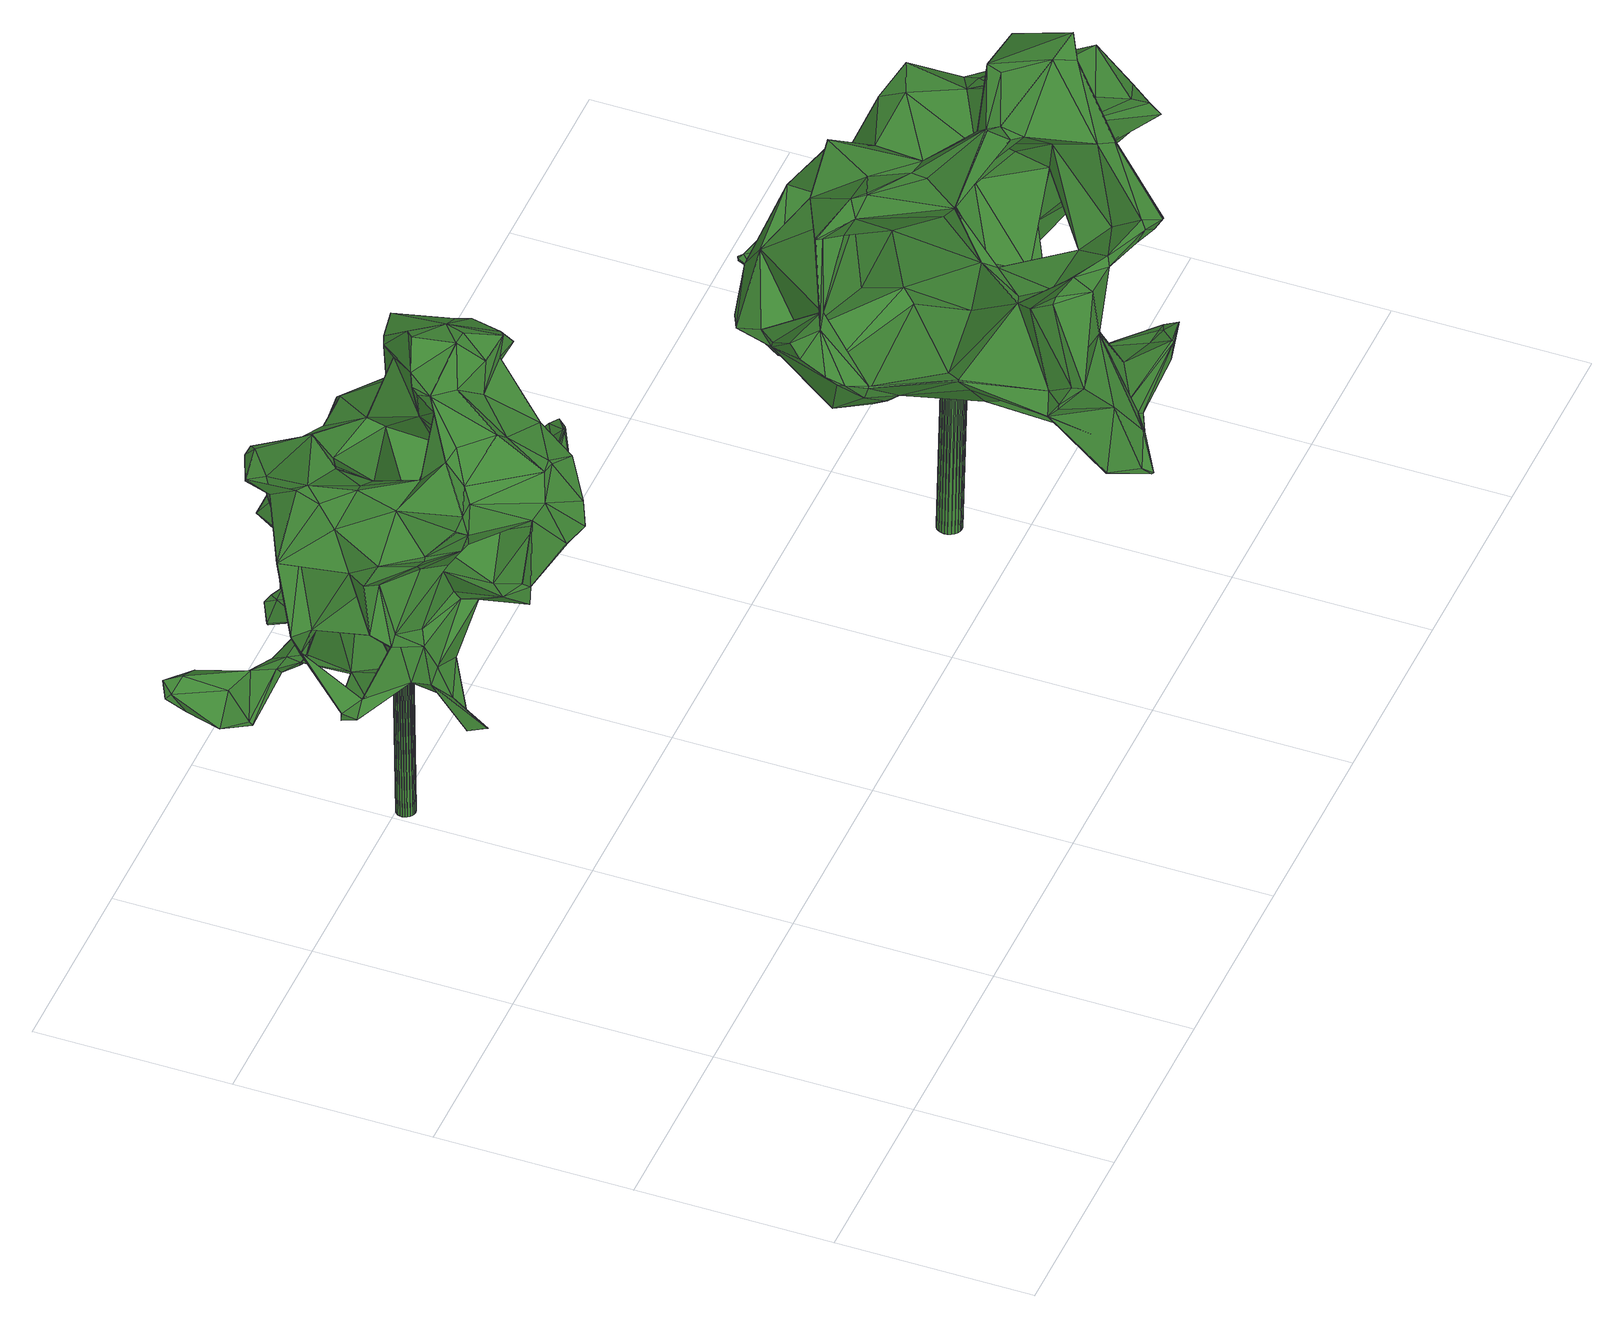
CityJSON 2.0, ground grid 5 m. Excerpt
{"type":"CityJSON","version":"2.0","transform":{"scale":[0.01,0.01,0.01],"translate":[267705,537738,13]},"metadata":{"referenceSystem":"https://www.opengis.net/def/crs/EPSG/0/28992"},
"CityObjects":{
"tree1":{"type":"SolitaryVegetationObject","attributes":{"gtid":279,"crown_width_m":8.8,"crown_median_z":21.98,"crown_r50_m":0.383,"crown_porosity":0.904,"trunk_H_m":8.41,"trunk_DBH_m":0.485,"trunk_radius_m":0.243,"trunk_base_height_m":13.57,"original_gtid":"312"},"geometry":[{"type":"Solid","lod":"3","boundaries":[[[[0,1,2]],[[3,4,5]],[[6,7,8]],[[9,10,11]],[[12,13,14]],[[15,16,17]],[[18,19,15]],[[19,20,21]],[[22,23,24]],[[24,23,25]],[[26,27,28]],[[29,30,31]],[[32,33,34]],[[35,33,32]],[[36,37,38]],[[39,40,41]],[[42,43,44]],[[45,46,47]],[[48,49,50]],[[51,52,53]],[[17,54,15]],[[55,56,57]],[[58,57,56]],[[59,60,61]],[[62,60,59]],[[63,64,65]],[[63,66,64]],[[67,46,45]],[[68,27,69]],[[48,64,49]],[[24,25,70]],[[70,71,72]],[[19,21,73]],[[74,75,76]],[[28,77,26]],[[73,78,19]],[[79,80,81]],[[79,82,80]],[[83,84,85]],[[86,87,88]],[[80,89,81]],[[73,90,78]],[[15,19,16]],[[91,92,43]],[[32,34,93]],[[94,95,96]],[[97,94,96]],[[98,99,100]],[[64,48,65]],[[101,102,58]],[[103,17,89]],[[17,79,89]],[[22,24,104]],[[104,24,105]],[[106,107,104]],[[108,109,110]],[[111,110,109]],[[67,45,3]],[[67,3,5]],[[87,112,113]],[[114,115,116]],[[117,118,119]],[[120,121,122]],[[123,124,125]],[[126,127,128]],[[119,127,126]],[[91,43,129]],[[97,130,131]],[[16,132,133]],[[134,135,76]],[[136,137,71]],[[138,139,61]],[[140,141,66]],[[30,141,140]],[[142,143,144]],[[145,142,146]],[[145,146,1]],[[147,148,38]],[[38,148,36]],[[149,126,150]],[[151,152,153]],[[11,154,9]],[[155,51,156]],[[157,158,152]],[[157,152,151]],[[159,160,161]],[[44,43,92]],[[122,112,120]],[[162,163,164]],[[162,164,165]],[[166,39,41]],[[120,167,121]],[[167,168,121]],[[89,169,103]],[[145,25,23]],[[141,30,170]],[[36,148,62]],[[36,62,171]],[[172,173,174]],[[167,175,176]],[[18,20,19]],[[161,177,159]],[[34,159,177]],[[178,179,180]],[[83,178,180]],[[97,96,130]],[[181,53,52]],[[145,22,182]],[[145,182,183]],[[1,184,145]],[[25,145,184]],[[185,186,187]],[[142,188,143]],[[31,30,189]],[[190,191,192]],[[193,47,194]],[[135,195,55]],[[142,145,188]],[[183,188,145]],[[196,75,98]],[[197,198,199]],[[23,22,145]],[[128,200,201]],[[202,203,192]],[[204,139,171]],[[30,140,205]],[[206,190,207]],[[206,207,77]],[[91,179,178]],[[208,32,209]],[[93,177,161]],[[34,177,93]],[[209,32,93]],[[85,178,83]],[[210,207,190]],[[159,211,160]],[[30,205,189]],[[163,114,212]],[[36,171,37]],[[68,28,27]],[[213,210,187]],[[213,187,186]],[[127,214,137]],[[119,214,127]],[[215,216,217]],[[57,130,96]],[[110,123,125]],[[108,125,116]],[[209,40,39]],[[110,125,108]],[[168,218,121]],[[165,167,120]],[[157,219,158]],[[211,159,34]],[[220,221,222]],[[63,65,140]],[[101,201,130]],[[223,108,116]],[[82,224,225]],[[226,207,210]],[[208,35,32]],[[62,227,228]],[[59,227,62]],[[174,12,172]],[[229,12,230]],[[172,12,229]],[[218,73,21]],[[231,232,233]],[[234,13,235]],[[173,235,13]],[[236,237,238]],[[239,213,186]],[[240,213,239]],[[46,67,47]],[[87,120,112]],[[67,38,47]],[[47,193,45]],[[45,193,3]],[[50,241,48]],[[242,208,243]],[[244,62,148]],[[153,152,155]],[[153,155,156]],[[39,245,208]],[[242,243,230]],[[181,246,53]],[[185,84,83]],[[247,248,249]],[[178,85,92]],[[178,92,91]],[[39,166,76]],[[250,220,153]],[[143,251,144]],[[179,110,180]],[[129,110,179]],[[39,208,209]],[[252,176,175]],[[253,233,232]],[[254,255,230]],[[202,230,255]],[[256,257,2]],[[258,255,254]],[[202,255,258]],[[259,244,260]],[[98,100,261]],[[180,262,83]],[[263,119,264]],[[265,52,266]],[[265,181,52]],[[143,267,113]],[[57,96,95]],[[129,179,91]],[[67,268,38]],[[257,269,270]],[[271,228,272]],[[5,273,274]],[[4,273,5]],[[119,118,275]],[[115,220,276]],[[223,115,276]],[[103,249,54]],[[160,166,41]],[[277,8,7]],[[22,278,182]],[[183,182,278]],[[120,87,279]],[[120,279,165]],[[28,206,77]],[[162,280,163]],[[276,222,111]],[[220,222,276]],[[122,270,269]],[[231,281,232]],[[272,128,127]],[[112,122,269]],[[254,243,245]],[[208,245,243]],[[282,283,284]],[[13,174,173]],[[285,11,10]],[[286,254,75]],[[214,287,288]],[[129,123,110]],[[110,289,185]],[[66,49,64]],[[290,291,292]],[[111,109,276]],[[223,276,109]],[[30,29,170]],[[155,152,158]],[[284,293,282]],[[294,157,151]],[[113,112,251]],[[288,295,105]],[[170,150,141]],[[250,246,220]],[[242,55,195]],[[128,66,141]],[[265,240,181]],[[265,296,240]],[[151,297,294]],[[116,115,223]],[[6,298,7]],[[195,134,211]],[[160,211,134]],[[299,232,300]],[[301,278,302]],[[303,302,104]],[[22,104,302]],[[210,240,304]],[[305,65,241]],[[48,241,65]],[[302,303,219]],[[35,208,242]],[[156,306,153]],[[153,306,250]],[[307,299,300]],[[306,53,250]],[[250,53,246]],[[308,309,84]],[[134,195,135]],[[304,310,311]],[[262,110,185]],[[312,313,225]],[[314,190,192]],[[251,142,144]],[[20,275,118]],[[20,118,117]],[[83,262,185]],[[4,300,281]],[[4,3,300]],[[315,44,316]],[[299,307,271]],[[224,82,215]],[[84,317,308]],[[288,72,137]],[[254,286,258]],[[314,203,318]],[[319,320,321]],[[98,74,57]],[[126,149,119]],[[117,119,149]],[[29,150,170]],[[232,281,300]],[[49,237,50]],[[106,3,193]],[[309,313,85]],[[85,313,312]],[[240,310,304]],[[47,37,171]],[[38,37,47]],[[149,322,323]],[[320,324,204]],[[35,242,195]],[[247,199,198]],[[50,325,241]],[[326,241,325]],[[238,237,101]],[[309,85,84]],[[226,26,207]],[[26,77,207]],[[232,272,327]],[[3,307,300]],[[25,184,70]],[[191,68,69]],[[189,328,231]],[[305,231,328]],[[329,330,117]],[[200,331,332]],[[20,18,94]],[[98,75,74]],[[290,196,285]],[[210,304,226]],[[62,228,307]],[[149,150,322]],[[29,322,150]],[[128,141,126]],[[10,89,80]],[[9,89,10]],[[333,52,171]],[[154,11,98]],[[98,261,154]],[[232,299,272]],[[278,22,302]],[[59,61,324]],[[117,21,20]],[[140,328,205]],[[65,328,140]],[[334,75,254]],[[335,336,337]],[[338,335,339]],[[117,149,329]],[[285,291,290]],[[126,141,150]],[[136,323,137]],[[136,149,323]],[[301,302,219]],[[222,340,289]],[[222,289,111]],[[167,176,341]],[[180,110,262]],[[26,226,27]],[[326,339,241]],[[27,226,69]],[[282,220,115]],[[69,226,304]],[[294,267,301]],[[307,319,62]],[[245,39,334]],[[245,334,254]],[[24,70,72]],[[101,66,201]],[[284,297,293]],[[200,227,119]],[[214,119,227]],[[230,55,242]],[[58,56,101]],[[342,295,288]],[[183,278,301]],[[74,135,57]],[[55,57,135]],[[297,343,267]],[[72,71,137]],[[1,70,184]],[[2,257,270]],[[147,38,344]],[[155,194,171]],[[47,171,194]],[[63,140,66]],[[28,68,191]],[[345,260,244]],[[190,206,191]],[[294,219,157]],[[76,334,39]],[[3,106,307]],[[206,28,191]],[[311,260,345]],[[135,74,76]],[[100,99,18]],[[161,160,41]],[[346,131,130]],[[70,1,71]],[[24,72,288]],[[24,288,105]],[[235,337,336]],[[235,311,337]],[[16,347,132]],[[78,132,347]],[[348,349,350]],[[163,212,164]],[[298,6,351]],[[298,351,191]],[[134,166,160]],[[76,166,134]],[[192,203,314]],[[108,223,109]],[[310,259,260]],[[314,318,317]],[[57,102,130]],[[247,103,352]],[[272,299,271]],[[93,40,209]],[[76,75,334]],[[89,79,81]],[[265,266,296]],[[286,196,258]],[[344,353,147]],[[52,296,266]],[[304,311,69]],[[246,221,220]],[[277,7,325]],[[93,41,40]],[[344,38,268]],[[66,101,49]],[[344,268,5]],[[344,5,274]],[[67,5,268]],[[86,279,87]],[[165,279,86]],[[6,172,229]],[[249,133,132]],[[103,133,249]],[[71,1,0]],[[71,0,136]],[[354,303,355]],[[354,355,158]],[[354,158,303]],[[183,301,267]],[[117,330,21]],[[256,2,1]],[[113,267,343]],[[220,293,153]],[[282,293,220]],[[153,293,151]],[[7,298,173]],[[89,9,356]],[[169,89,356]],[[285,10,291]],[[80,291,10]],[[173,325,7]],[[172,277,325]],[[311,310,260]],[[290,357,196]],[[78,90,358]],[[66,128,201]],[[252,124,176]],[[93,161,41]],[[275,131,346]],[[191,69,298]],[[327,272,127]],[[342,307,106]],[[104,295,342]],[[106,104,342]],[[193,355,106]],[[247,359,199]],[[183,267,188]],[[294,297,267]],[[293,297,151]],[[277,172,8]],[[104,105,295]],[[301,219,294]],[[18,360,94]],[[247,249,358]],[[78,358,132]],[[79,215,82]],[[338,235,335]],[[338,361,235]],[[244,296,138]],[[259,296,244]],[[258,362,318]],[[188,267,143]],[[228,200,128]],[[320,319,59]],[[312,92,85]],[[44,92,312]],[[124,341,176]],[[339,363,241]],[[59,324,320]],[[305,363,273]],[[225,316,312]],[[224,316,225]],[[82,364,80]],[[235,361,234]],[[346,130,201]],[[8,172,6]],[[312,316,44]],[[163,280,114]],[[315,316,224]],[[171,51,155]],[[156,51,53]],[[292,365,357]],[[306,156,53]],[[338,236,361]],[[296,333,138]],[[79,133,103]],[[230,243,254]],[[139,138,333]],[[139,333,171]],[[171,52,51]],[[333,296,52]],[[186,185,289]],[[195,211,33]],[[195,33,35]],[[275,346,264]],[[275,264,119]],[[317,318,362]],[[101,130,102]],[[200,366,331]],[[367,54,249]],[[317,362,308]],[[358,249,132]],[[247,198,368]],[[369,370,371]],[[371,370,167]],[[167,370,168]],[[315,350,44]],[[201,200,332]],[[368,315,247]],[[345,148,147]],[[345,244,148]],[[196,98,285]],[[98,11,285]],[[114,280,115]],[[143,113,251]],[[282,115,280]],[[282,280,162]],[[283,113,284]],[[210,213,240]],[[261,169,154]],[[16,133,17]],[[17,133,79]],[[326,325,173]],[[366,119,263]],[[247,352,248]],[[111,289,110]],[[368,350,315]],[[171,321,204]],[[319,321,171]],[[329,0,122]],[[270,122,0]],[[329,136,0]],[[138,61,60]],[[244,60,62]],[[138,60,244]],[[337,311,345]],[[264,331,263]],[[331,366,263]],[[230,202,229]],[[94,360,95]],[[20,131,275]],[[339,335,372]],[[167,165,175]],[[197,350,368]],[[360,99,95]],[[264,346,332]],[[290,292,357]],[[190,187,210]],[[239,289,340]],[[186,289,239]],[[248,100,367]],[[100,15,367]],[[15,100,18]],[[327,127,137]],[[272,228,128]],[[329,121,218]],[[101,373,238]],[[122,121,329]],[[137,214,288]],[[101,237,49]],[[307,228,271]],[[361,236,234]],[[374,165,86]],[[230,56,55]],[[171,62,319]],[[222,375,340]],[[240,296,310]],[[310,296,259]],[[340,375,239]],[[240,239,375]],[[240,375,181]],[[288,59,319]],[[129,42,349]],[[342,288,319]],[[342,319,307]],[[172,326,173]],[[205,328,189]],[[305,281,231]],[[4,281,305]],[[308,365,376]],[[335,273,372]],[[339,372,273]],[[335,274,273]],[[305,273,4]],[[50,236,326]],[[236,338,326]],[[241,363,305]],[[339,326,338]],[[113,88,87]],[[283,88,113]],[[116,212,114]],[[224,215,217]],[[192,351,377]],[[191,351,192]],[[228,227,200]],[[335,235,336]],[[154,356,9]],[[169,356,154]],[[158,219,303]],[[15,54,367]],[[78,347,19]],[[16,19,347]],[[367,249,248]],[[314,187,190]],[[13,12,174]],[[374,162,165]],[[146,256,1]],[[284,343,297]],[[113,343,284]],[[103,54,17]],[[172,325,50]],[[50,326,172]],[[196,357,362]],[[196,362,258]],[[199,123,129]],[[247,369,359]],[[348,350,197]],[[378,197,199]],[[369,123,359]],[[199,359,123]],[[204,321,320]],[[124,123,341]],[[34,33,211]],[[314,317,187]],[[84,187,317]],[[185,187,84]],[[339,273,363]],[[305,328,65]],[[377,202,192]],[[229,202,377]],[[123,369,341]],[[247,216,79]],[[315,224,217]],[[315,217,247]],[[58,102,57]],[[94,131,20]],[[374,86,88]],[[217,216,247]],[[371,167,341]],[[371,341,369]],[[236,238,234]],[[238,373,234]],[[168,370,218]],[[218,370,73]],[[247,358,370]],[[247,370,369]],[[373,14,234]],[[12,14,373]],[[73,370,90]],[[370,358,90]],[[69,311,298]],[[235,298,311]],[[173,298,235]],[[247,79,103]],[[229,351,6]],[[229,377,351]],[[97,131,94]],[[365,292,364]],[[348,379,129]],[[378,129,379]],[[378,199,129]],[[197,378,379]],[[197,379,348]],[[366,200,119]],[[50,237,236]],[[193,194,355]],[[201,332,346]],[[264,332,331]],[[181,380,246]],[[221,380,375]],[[189,253,31]],[[327,31,253]],[[21,330,218]],[[246,380,221]],[[225,376,82]],[[308,376,225]],[[282,88,283]],[[374,88,162]],[[162,88,282]],[[101,12,373]],[[56,12,101]],[[231,233,189]],[[253,189,233]],[[56,230,12]],[[169,261,103]],[[368,198,197]],[[261,352,103]],[[329,149,136]],[[137,322,327]],[[323,322,137]],[[288,287,59]],[[31,327,322]],[[31,322,29]],[[227,59,287]],[[227,287,214]],[[303,104,107]],[[345,353,337]],[[147,353,345]],[[355,194,158]],[[158,194,155]],[[225,313,308]],[[308,313,309]],[[360,18,99]],[[337,353,335]],[[274,335,353]],[[274,353,344]],[[248,381,100]],[[261,100,381]],[[352,261,381]],[[352,381,248]],[[215,79,216]],[[112,269,257]],[[0,2,270]],[[256,146,257]],[[251,112,257]],[[146,142,257]],[[251,257,142]],[[232,327,253]],[[221,375,222]],[[234,14,13]],[[218,330,329]],[[181,375,380]],[[204,324,139]],[[61,139,324]],[[286,75,196]],[[129,43,42]],[[252,125,124]],[[164,125,252]],[[212,125,164]],[[212,116,125]],[[165,164,175]],[[252,175,164]],[[57,95,99]],[[57,99,98]],[[292,291,364]],[[318,203,258]],[[202,258,203]],[[355,107,106]],[[355,303,107]],[[350,349,44]],[[44,349,42]],[[129,349,348]],[[362,357,365]],[[362,365,308]],[[364,82,376]],[[365,364,376]],[[291,80,364]],[[382,383,384]],[[382,384,385]],[[385,384,386]],[[385,386,387]],[[384,383,388]],[[384,388,386]],[[386,388,389]],[[386,389,387]],[[388,383,390]],[[388,390,389]],[[389,390,391]],[[389,391,387]],[[390,383,392]],[[390,392,391]],[[391,392,393]],[[391,393,387]],[[392,383,394]],[[392,394,393]],[[393,394,395]],[[393,395,387]],[[394,383,396]],[[394,396,395]],[[395,396,397]],[[395,397,387]],[[396,383,398]],[[396,398,397]],[[397,398,399]],[[397,399,387]],[[398,383,400]],[[398,400,399]],[[399,400,401]],[[399,401,387]],[[400,383,402]],[[400,402,401]],[[401,402,403]],[[401,403,387]],[[402,383,404]],[[402,404,403]],[[403,404,405]],[[403,405,387]],[[404,383,406]],[[404,406,405]],[[405,406,407]],[[405,407,387]],[[406,383,408]],[[406,408,407]],[[407,408,409]],[[407,409,387]],[[408,383,410]],[[408,410,409]],[[409,410,411]],[[409,411,387]],[[410,383,412]],[[410,412,411]],[[411,412,413]],[[411,413,387]],[[412,383,414]],[[412,414,413]],[[413,414,415]],[[413,415,387]],[[414,383,416]],[[414,416,415]],[[415,416,417]],[[415,417,387]],[[416,383,418]],[[416,418,417]],[[417,418,419]],[[417,419,387]],[[418,383,420]],[[418,420,419]],[[419,420,421]],[[419,421,387]],[[420,383,422]],[[420,422,421]],[[421,422,423]],[[421,423,387]],[[422,383,424]],[[422,424,423]],[[423,424,425]],[[423,425,387]],[[424,383,426]],[[424,426,425]],[[425,426,427]],[[425,427,387]],[[426,383,428]],[[426,428,427]],[[427,428,429]],[[427,429,387]],[[428,383,430]],[[428,430,429]],[[429,430,431]],[[429,431,387]],[[430,383,382]],[[430,382,431]],[[431,382,385]],[[431,385,387]]]]}]},
"tree2":{"type":"SolitaryVegetationObject","attributes":{"gtid":235,"crown_width_m":11.33,"crown_median_z":21.58,"crown_r50_m":0.457,"crown_porosity":0.904,"trunk_H_m":8.13,"trunk_DBH_m":0.626,"trunk_radius_m":0.313,"trunk_base_height_m":13.45,"original_gtid":"262"},"geometry":[{"type":"Solid","lod":"3","boundaries":[[[[432,433,434]],[[435,436,437]],[[437,438,435]],[[439,440,441]],[[442,443,444]],[[445,446,447]],[[448,449,450]],[[451,452,453]],[[454,455,456]],[[457,438,458]],[[459,460,461]],[[462,459,461]],[[463,453,464]],[[465,466,467]],[[468,469,470]],[[471,472,473]],[[474,475,476]],[[477,478,479]],[[472,480,481]],[[471,480,472]],[[446,482,447]],[[438,483,484]],[[467,466,485]],[[467,485,486]],[[487,488,489]],[[490,491,492]],[[493,454,494]],[[484,495,496]],[[443,442,497]],[[498,499,500]],[[501,502,503]],[[504,505,506]],[[451,507,452]],[[508,509,510]],[[511,512,513]],[[514,490,492]],[[515,516,435]],[[517,518,519]],[[520,456,521]],[[522,523,524]],[[525,506,526]],[[527,528,529]],[[530,531,532]],[[533,534,535]],[[439,489,536]],[[537,489,439]],[[538,539,447]],[[473,540,494]],[[541,542,543]],[[544,545,546]],[[547,548,549]],[[458,550,487]],[[480,471,520]],[[494,540,551]],[[551,478,477]],[[473,472,540]],[[552,553,554]],[[504,545,505]],[[555,556,514]],[[557,490,556]],[[538,482,558]],[[529,528,559]],[[560,529,559]],[[518,561,562]],[[563,561,518]],[[478,481,479]],[[564,565,566]],[[567,568,569]],[[564,474,570]],[[564,570,571]],[[553,479,572]],[[573,522,463]],[[526,506,505]],[[574,575,499]],[[576,571,577]],[[535,534,578]],[[451,453,579]],[[579,580,581]],[[582,583,529]],[[527,529,583]],[[584,459,585]],[[514,556,490]],[[586,587,588]],[[448,589,590]],[[591,592,497]],[[593,555,594]],[[547,556,548]],[[556,593,548]],[[595,596,533]],[[586,588,597]],[[598,599,488]],[[600,601,519]],[[541,448,590]],[[544,546,602]],[[557,603,604]],[[566,605,606]],[[565,605,566]],[[607,608,609]],[[610,607,609]],[[577,611,555]],[[612,611,577]],[[613,468,614]],[[448,541,449]],[[551,540,481]],[[551,481,478]],[[551,615,493]],[[564,566,474]],[[563,616,617]],[[618,546,504]],[[619,601,534]],[[498,620,621]],[[622,455,533]],[[567,569,623]],[[624,441,625]],[[437,458,438]],[[451,593,507]],[[490,557,604]],[[537,439,441]],[[487,550,626]],[[627,628,629]],[[441,458,537]],[[537,458,487]],[[630,576,631]],[[445,499,632]],[[447,482,538]],[[485,539,486]],[[633,577,570]],[[474,606,475]],[[634,558,482]],[[634,482,446]],[[524,444,443]],[[575,502,635]],[[442,444,636]],[[636,444,476]],[[504,613,618]],[[595,533,535]],[[512,527,583]],[[637,544,638]],[[639,468,640]],[[534,533,641]],[[534,641,619]],[[510,642,508]],[[643,521,456]],[[574,499,498]],[[644,439,645]],[[629,646,647]],[[437,610,648]],[[644,645,649]],[[610,462,461]],[[650,651,591]],[[652,651,650]],[[472,481,540]],[[562,561,465]],[[545,521,505]],[[555,514,631]],[[498,621,653]],[[477,654,551]],[[627,655,628]],[[570,577,571]],[[445,447,539]],[[656,487,626]],[[646,500,445]],[[524,443,497]],[[553,572,554]],[[617,549,657]],[[656,626,658]],[[659,551,660]],[[481,480,638]],[[661,609,662]],[[663,664,617]],[[622,533,596]],[[507,593,633]],[[582,567,583]],[[665,666,667]],[[606,666,665]],[[561,664,668]],[[497,442,669]],[[445,539,646]],[[449,488,450]],[[542,541,590]],[[463,584,670]],[[541,543,536]],[[671,672,581]],[[632,673,674]],[[518,562,486]],[[490,549,616]],[[675,608,508]],[[531,508,608]],[[524,497,522]],[[556,555,593]],[[609,676,662]],[[537,487,489]],[[454,533,455]],[[582,595,535]],[[498,653,574]],[[502,574,653]],[[677,535,578]],[[677,578,678]],[[629,628,646]],[[679,642,639]],[[679,639,680]],[[577,633,593]],[[512,511,678]],[[662,681,682]],[[683,650,591]],[[598,508,599]],[[584,460,459]],[[560,470,684]],[[684,582,560]],[[533,454,685]],[[558,686,687]],[[538,558,539]],[[558,688,539]],[[669,689,690]],[[691,493,667]],[[441,440,625]],[[453,670,585]],[[630,619,641]],[[669,442,692]],[[636,692,442]],[[619,693,601]],[[550,458,437]],[[550,437,626]],[[494,694,473]],[[495,627,671]],[[656,488,487]],[[517,519,693]],[[601,693,519]],[[602,468,639]],[[643,455,695]],[[561,617,664]],[[696,697,698]],[[542,590,432]],[[558,634,686]],[[554,699,552]],[[554,572,699]],[[700,701,697]],[[696,700,697]],[[485,466,539]],[[539,466,668]],[[595,684,596]],[[631,576,577]],[[691,454,493]],[[702,563,518]],[[541,536,449]],[[565,667,605]],[[535,677,582]],[[624,483,438]],[[703,483,624]],[[563,491,616]],[[617,616,549]],[[704,705,492]],[[492,705,514]],[[473,694,471]],[[520,471,694]],[[452,706,523]],[[559,501,707]],[[620,500,646]],[[628,620,646]],[[506,525,613]],[[506,613,504]],[[698,559,707]],[[591,497,669]],[[561,563,617]],[[465,561,466]],[[486,562,467]],[[467,562,465]],[[551,659,615]],[[708,709,619]],[[479,710,572]],[[711,464,453]],[[702,518,517]],[[702,517,563]],[[560,582,529]],[[456,455,643]],[[468,712,614]],[[479,481,638]],[[699,531,530]],[[638,544,602]],[[713,714,607]],[[505,521,643]],[[671,627,672]],[[624,655,703]],[[495,703,655]],[[497,460,584]],[[615,715,716]],[[615,716,493]],[[689,692,660]],[[669,692,689]],[[703,484,483]],[[680,640,468]],[[639,640,680]],[[593,594,612]],[[507,717,706]],[[507,633,717]],[[594,718,719]],[[523,522,573]],[[461,460,592]],[[545,504,546]],[[695,720,526]],[[721,525,720]],[[721,720,622]],[[631,577,555]],[[722,700,681]],[[722,675,700]],[[520,694,456]],[[678,511,677]],[[597,630,723]],[[627,495,655]],[[711,523,573]],[[694,494,454]],[[556,603,557]],[[434,724,432]],[[476,523,725]],[[704,709,705]],[[598,681,700]],[[598,700,508]],[[678,578,601]],[[605,667,666]],[[605,666,606]],[[637,480,520]],[[551,493,494]],[[449,489,488]],[[449,536,489]],[[726,611,568]],[[727,657,579]],[[548,579,657]],[[548,657,549]],[[503,502,653]],[[503,653,440]],[[728,599,508]],[[536,543,645]],[[457,458,441]],[[466,561,668]],[[457,624,438]],[[441,624,457]],[[600,519,518]],[[677,729,567]],[[730,436,462]],[[596,721,622]],[[656,661,682]],[[658,661,656]],[[649,707,501]],[[700,696,508]],[[620,655,621]],[[502,575,574]],[[525,526,720]],[[617,657,727]],[[589,450,728]],[[518,486,731]],[[518,731,600]],[[632,674,445]],[[446,445,674]],[[607,714,530]],[[683,713,650]],[[687,600,731]],[[732,687,731]],[[733,647,646]],[[642,638,602]],[[525,468,613]],[[734,501,559]],[[658,626,648]],[[617,735,663]],[[699,530,552]],[[658,648,610]],[[715,615,659]],[[715,659,667]],[[601,578,534]],[[694,454,456]],[[490,616,491]],[[484,496,435]],[[438,484,435]],[[667,586,691]],[[493,716,667]],[[445,500,499]],[[620,498,500]],[[530,689,654]],[[530,654,552]],[[539,668,733]],[[511,726,677]],[[563,517,491]],[[727,579,581]],[[722,676,675]],[[497,463,522]],[[584,463,497]],[[638,572,710]],[[530,690,689]],[[672,627,735]],[[530,714,690]],[[683,736,713]],[[510,509,543]],[[515,435,496]],[[671,496,495]],[[671,581,496]],[[581,580,496]],[[591,669,683]],[[667,716,715]],[[679,680,642]],[[735,627,629]],[[674,734,528]],[[736,690,714]],[[736,714,713]],[[512,678,527]],[[514,705,631]],[[617,672,735]],[[453,452,711]],[[656,682,598]],[[543,432,724]],[[630,588,576]],[[620,628,655]],[[507,706,452]],[[622,720,455]],[[695,455,720]],[[681,662,722]],[[505,695,526]],[[643,695,505]],[[497,592,460]],[[726,568,729]],[[693,704,517]],[[658,610,661]],[[527,687,528]],[[687,686,528]],[[686,634,528]],[[446,528,634]],[[446,674,528]],[[595,582,684]],[[737,734,674]],[[660,654,689]],[[660,551,654]],[[508,696,509]],[[680,468,470]],[[567,738,583]],[[444,524,523]],[[444,523,476]],[[711,452,523]],[[470,469,684]],[[450,589,448]],[[650,713,652]],[[678,601,600]],[[527,678,600]],[[687,527,600]],[[583,738,512]],[[463,464,711]],[[437,648,626]],[[573,463,711]],[[434,433,638]],[[638,480,637]],[[596,684,469]],[[596,469,721]],[[525,721,469]],[[468,525,469]],[[501,503,649]],[[701,680,697]],[[701,675,680]],[[700,675,701]],[[646,539,733]],[[692,636,665]],[[692,665,660]],[[508,642,675]],[[607,610,739]],[[479,553,740]],[[479,740,477]],[[484,703,495]],[[672,617,741]],[[672,741,581]],[[536,645,439]],[[742,743,744]],[[530,532,607]],[[611,569,568]],[[579,745,746]],[[453,745,579]],[[676,722,662]],[[609,661,610]],[[630,641,723]],[[665,475,606]],[[637,521,545]],[[637,520,521]],[[544,637,545]],[[515,496,580]],[[654,477,740]],[[654,740,552]],[[509,649,645]],[[598,682,681]],[[515,747,585]],[[746,585,747]],[[503,439,644]],[[649,503,644]],[[707,696,698]],[[649,509,696]],[[649,696,707]],[[665,636,475]],[[587,576,588]],[[732,731,688]],[[539,731,486]],[[688,731,539]],[[523,706,748]],[[673,749,750]],[[585,745,453]],[[659,665,667]],[[751,607,739]],[[660,665,659]],[[476,475,636]],[[655,624,752]],[[606,474,566]],[[732,558,687]],[[732,688,558]],[[746,745,585]],[[751,651,652]],[[517,704,491]],[[516,459,753]],[[462,753,459]],[[552,740,553]],[[451,548,593]],[[592,591,754]],[[592,754,461]],[[512,718,513]],[[683,755,736]],[[669,755,683]],[[713,607,751]],[[555,611,726]],[[719,743,742]],[[567,623,738]],[[579,548,451]],[[718,726,513]],[[651,754,591]],[[651,751,754]],[[754,751,461]],[[503,440,439]],[[747,580,579]],[[579,746,747]],[[747,515,580]],[[734,750,501]],[[655,653,621]],[[440,653,625]],[[717,570,725]],[[717,633,570]],[[737,674,673]],[[528,734,559]],[[712,618,614]],[[737,750,734]],[[673,750,737]],[[691,685,454]],[[585,516,515]],[[585,459,516]],[[708,705,709]],[[618,613,614]],[[586,565,587]],[[638,710,479]],[[474,476,725]],[[474,725,570]],[[501,750,749]],[[532,531,608]],[[662,682,661]],[[581,741,727]],[[631,708,630]],[[631,705,708]],[[572,433,699]],[[728,699,433]],[[543,724,510]],[[726,729,677]],[[751,652,713]],[[594,719,742]],[[743,623,569]],[[743,569,612]],[[597,723,691]],[[602,639,642]],[[582,677,567]],[[617,727,741]],[[463,670,453]],[[709,704,693]],[[598,488,656]],[[590,589,432]],[[509,645,543]],[[642,680,675]],[[470,697,680]],[[470,560,697]],[[559,697,560]],[[698,697,559]],[[531,699,728]],[[531,728,508]],[[543,542,432]],[[728,450,599]],[[488,599,450]],[[434,638,724]],[[510,724,642]],[[642,724,638]],[[585,670,584]],[[619,709,693]],[[593,612,577]],[[630,708,619]],[[638,433,572]],[[512,738,718]],[[555,726,718]],[[594,555,718]],[[569,611,612]],[[594,742,612]],[[625,752,624]],[[743,719,738]],[[718,738,719]],[[738,623,743]],[[691,586,597]],[[567,729,568]],[[547,549,756]],[[523,748,725]],[[511,513,726]],[[632,499,575]],[[749,635,502]],[[749,502,501]],[[632,575,635]],[[673,632,635]],[[673,635,749]],[[690,736,755]],[[690,755,669]],[[733,668,647]],[[663,647,668]],[[663,668,664]],[[663,735,647]],[[735,629,647]],[[612,744,743]],[[742,744,612]],[[630,597,588]],[[587,564,571]],[[533,723,641]],[[655,752,653]],[[625,653,752]],[[547,756,556]],[[717,748,706]],[[717,725,748]],[[587,571,576]],[[667,565,586]],[[587,565,564]],[[604,756,490]],[[490,756,549]],[[756,603,556]],[[604,603,756]],[[437,730,610]],[[462,610,730]],[[609,608,676]],[[532,608,607]],[[675,676,608]],[[461,739,610]],[[751,739,461]],[[753,436,516]],[[730,437,436]],[[753,462,436]],[[435,516,436]],[[723,685,691]],[[723,533,685]],[[491,704,492]],[[589,728,433]],[[589,433,432]],[[602,712,468]],[[618,712,546]],[[602,546,712]],[[757,758,759]],[[757,759,760]],[[760,759,761]],[[760,761,762]],[[759,758,763]],[[759,763,761]],[[761,763,764]],[[761,764,762]],[[763,758,765]],[[763,765,764]],[[764,765,766]],[[764,766,762]],[[765,758,767]],[[765,767,766]],[[766,767,768]],[[766,768,762]],[[767,758,769]],[[767,769,768]],[[768,769,770]],[[768,770,762]],[[769,758,771]],[[769,771,770]],[[770,771,772]],[[770,772,762]],[[771,758,773]],[[771,773,772]],[[772,773,774]],[[772,774,762]],[[773,758,775]],[[773,775,774]],[[774,775,776]],[[774,776,762]],[[775,758,777]],[[775,777,776]],[[776,777,778]],[[776,778,762]],[[777,758,779]],[[777,779,778]],[[778,779,780]],[[778,780,762]],[[779,758,781]],[[779,781,780]],[[780,781,782]],[[780,782,762]],[[781,758,783]],[[781,783,782]],[[782,783,784]],[[782,784,762]],[[783,758,785]],[[783,785,784]],[[784,785,786]],[[784,786,762]],[[785,758,787]],[[785,787,786]],[[786,787,788]],[[786,788,762]],[[787,758,789]],[[787,789,788]],[[788,789,790]],[[788,790,762]],[[789,758,791]],[[789,791,790]],[[790,791,792]],[[790,792,762]],[[791,758,793]],[[791,793,792]],[[792,793,794]],[[792,794,762]],[[793,758,795]],[[793,795,794]],[[794,795,796]],[[794,796,762]],[[795,758,797]],[[795,797,796]],[[796,797,798]],[[796,798,762]],[[797,758,799]],[[797,799,798]],[[798,799,800]],[[798,800,762]],[[799,758,801]],[[799,801,800]],[[800,801,802]],[[800,802,762]],[[801,758,803]],[[801,803,802]],[[802,803,804]],[[802,804,762]],[[803,758,805]],[[803,805,804]],[[804,805,806]],[[804,806,762]],[[805,758,757]],[[805,757,806]],[[806,757,760]],[[806,760,762]]]]}]}
},
"vertices":[
[729,1589,1202],[751,1603,1370],[746,1549,1294],[216,1377,1272],[147,1503,1230],[101,1376,1196],[140,1421,735],[63,1413,739],[74,1455,715],[580,1851,534],[555,1836,517],[518,1819,529],[249,1502,704],[218,1373,766],[269,1402,736],[662,1867,766],[731,1861,734],[700,1864,729],[575,1868,808],[732,1857,837],[682,1785,875],[805,1717,933],[617,1386,1459],[575,1480,1481],[506,1456,1437],[608,1503,1466],[252,1161,638],[249,1163,640],[240,1210,626],[405,1815,1174],[367,1814,1178],[379,1794,1193],[112,1776,552],[192,1786,602],[111,1896,620],[130,1709,580],[292,1238,1148],[262,1215,1184],[237,1222,1181],[275,1781,575],[162,1828,560],[263,1896,567],[797,1403,599],[842,1372,591],[830,1481,570],[187,1217,1284],[187,1216,1281],[227,1202,1244],[157,1605,932],[229,1592,896],[101,1572,863],[518,1071,1023],[433,1127,939],[521,1070,1020],[699,1861,727],[293,1680,656],[303,1634,671],[430,1656,693],[356,1613,672],[570,1352,1132],[410,1389,1037],[556,1252,972],[387,1362,1118],[202,1594,1106],[184,1611,943],[153,1624,1101],[332,1632,1015],[153,1279,1213],[237,1208,628],[210,1287,767],[623,1570,1388],[684,1587,1221],[613,1541,1368],[851,1740,842],[343,1706,614],[342,1705,610],[306,1737,602],[264,1204,633],[828,1812,776],[727,1769,552],[681,1815,485],[682,1817,488],[776,1685,512],[750,1364,607],[657,1460,602],[811,1463,514],[630,1318,981],[659,1421,1116],[647,1353,1123],[640,1834,524],[837,1793,777],[867,1343,600],[839,1408,567],[120,1861,569],[487,1777,855],[461,1742,819],[461,1739,822],[483,1753,846],[495,1722,588],[539,1763,780],[541,1761,779],[316,1584,862],[462,1587,755],[709,1767,564],[460,1389,1422],[478,1442,1419],[349,1306,1336],[396,1299,1344],[900,1246,876],[852,1234,898],[788,1363,783],[737,1263,869],[816,1490,1180],[805,1367,1223],[930,1254,1008],[868,1215,1038],[932,1239,986],[651,1701,1046],[727,1607,906],[577,1576,1000],[714,1522,1008],[706,1649,1062],[811,1581,1152],[846,1417,824],[914,1400,881],[898,1333,894],[475,1689,1123],[477,1638,1135],[359,1612,1038],[789,1367,783],[486,1679,809],[547,1745,800],[751,1842,752],[731,1858,732],[269,1767,605],[309,1723,625],[675,1698,1144],[584,1596,1186],[438,1223,915],[550,1160,1023],[276,1730,1183],[392,1743,1146],[841,1436,1334],[865,1341,1273],[869,1352,1270],[686,1439,1443],[831,1473,1330],[202,1310,1126],[288,1275,1078],[590,1704,1122],[503,1724,1148],[661,1114,1162],[554,1122,1223],[608,1066,1081],[578,1818,553],[464,1104,1182],[557,1041,1052],[553,1130,1231],[504,1120,1239],[138,1928,630],[264,1898,569],[145,1927,605],[859,1246,1013],[902,1269,1013],[865,1340,928],[770,1370,943],[277,1782,578],[805,1548,933],[777,1660,946],[625,1819,556],[404,1815,1170],[433,1124,1147],[109,1472,743],[113,1421,759],[141,1423,739],[892,1456,898],[913,1458,897],[107,1910,605],[831,1361,583],[865,1340,600],[822,1345,602],[462,1164,890],[672,1390,1443],[749,1321,1395],[637,1575,1403],[677,1372,663],[612,1361,788],[528,1429,661],[798,1347,1358],[232,1759,1232],[406,1306,683],[275,1262,680],[360,1364,700],[256,1227,1270],[332,1239,1241],[236,1748,639],[496,1720,585],[610,1502,671],[639,1623,755],[774,1574,776],[471,1447,1052],[385,1585,935],[331,1525,684],[411,1537,658],[523,1163,1146],[231,1759,1228],[275,1226,640],[276,1224,643],[134,1702,568],[115,1776,549],[407,1303,686],[161,1888,639],[930,1257,1006],[462,1394,769],[593,1552,1166],[776,1685,516],[727,1739,548],[710,1683,565],[814,1687,954],[529,1225,1292],[678,1186,1046],[594,1188,1034],[668,1266,951],[881,1204,896],[786,1652,518],[778,1609,508],[277,1260,682],[470,1446,1056],[382,1442,1118],[248,1500,700],[280,1640,664],[209,1624,1261],[231,1604,1264],[228,1696,1214],[260,1474,923],[185,1362,918],[194,1557,905],[228,1589,894],[244,1529,918],[547,1338,903],[431,1256,860],[41,1570,961],[251,1689,651],[276,1686,620],[305,1295,1038],[267,1745,592],[563,1115,1029],[715,1664,728],[668,1762,778],[708,1830,744],[568,1077,1041],[845,1368,1239],[900,1401,898],[289,1730,1203],[331,1663,604],[303,1632,667],[812,1512,1309],[819,1520,1246],[384,1627,611],[387,1301,906],[257,1328,888],[580,1744,582],[760,1366,624],[635,1471,910],[607,1517,838],[439,1133,878],[437,1131,880],[753,1332,1319],[155,1282,1197],[831,1536,1188],[842,1581,1186],[342,1484,1226],[377,1592,1200],[113,1453,1138],[84,1406,1138],[668,1644,832],[834,1231,909],[71,1456,717],[652,1327,1394],[698,1456,906],[868,1219,1038],[193,1560,1253],[679,1189,1048],[668,1314,1189],[682,1223,1193],[518,1816,526],[370,1671,610],[631,1445,1121],[546,1450,1269],[676,1344,802],[539,1714,578],[598,1777,535],[652,1694,574],[669,1142,1139],[682,1203,1219],[467,1424,1409],[410,1188,907],[684,1202,1216],[208,1336,760],[293,1497,1247],[254,1489,1268],[623,1320,1316],[532,1350,1395],[475,1228,1343],[282,1299,760],[69,1616,1153],[559,1042,1050],[337,1364,1273],[693,1553,553],[713,1525,553],[400,1289,876],[233,1314,859],[825,1501,516],[794,1518,512],[477,1420,619],[741,1570,555],[780,1609,512],[533,1566,628],[430,1554,637],[470,1295,1271],[555,1256,1203],[498,1140,1188],[503,1724,1152],[565,1697,1143],[581,1254,1143],[72,1456,736],[101,1568,864],[413,1664,1252],[225,1696,1212],[701,1717,1114],[676,1702,1061],[491,1364,912],[422,1516,877],[435,1149,940],[305,1734,599],[89,1393,986],[102,1347,952],[102,1343,954],[142,1525,955],[90,1538,954],[578,1295,951],[885,1458,881],[461,1379,1375],[715,1337,1287],[159,1302,1171],[145,1351,957],[519,1631,800],[751,1845,754],[696,1403,653],[745,1396,636],[701,1470,618],[242,1388,734],[659,1686,596],[154,1395,1088],[353,1262,1272],[352,1261,1274],[600,1841,543],[557,1662,594],[789,1777,779],[791,1589,754],[505,1763,815],[184,1501,962],[543,1601,619],[127,1582,1128],[716,1704,548],[671,1622,581],[575,1394,976],[683,1826,758],[631,1598,626],[817,1598,758],[805,1661,775],[803,1547,930],[167,1454,1023],[298,1503,909],[669,1272,978],[559,1251,969],[729,1598,542],[278,1438,714],[651,1523,833],[684,1369,813],[553,1159,1021],[626,1665,759],[549,1475,57],[525,1475,57],[548,1481,57],[535,1481,898],[534,1487,898],[510,1481,898],[546,1487,57],[532,1493,898],[542,1492,57],[528,1498,898],[537,1496,57],[523,1502,898],[532,1498,57],[517,1504,898],[525,1499,57],[511,1505,898],[519,1498,57],[504,1504,898],[513,1496,57],[498,1502,898],[508,1492,57],[493,1498,898],[504,1487,56],[490,1493,897],[502,1481,56],[487,1487,897],[501,1475,56],[486,1481,898],[502,1469,57],[487,1475,898],[504,1463,57],[489,1469,898],[508,1458,57],[493,1464,898],[513,1454,57],[498,1460,898],[519,1452,57],[504,1457,898],[525,1451,57],[510,1457,898],[531,1452,57],[516,1457,898],[537,1454,57],[522,1460,898],[542,1458,57],[527,1464,898],[546,1463,57],[531,1469,898],[548,1469,57],[534,1474,898],
[1861,182,1137],[1784,220,1114],[1823,263,1052],[1828,703,1247],[1783,713,1244],[1827,544,1399],[1939,611,1277],[2110,444,1398],[2212,575,1293],[2152,608,1407],[1407,730,888],[1378,766,927],[1397,745,895],[2589,660,884],[2535,614,695],[2561,641,685],[1886,128,1207],[1983,285,1314],[1877,176,1197],[1686,1091,919],[1523,1047,869],[1645,1036,1015],[1662,203,664],[1877,280,651],[1761,153,658],[1962,583,1270],[1965,596,1470],[1613,797,1277],[1537,854,1193],[1594,779,1236],[1624,760,1292],[1485,819,1024],[1556,906,884],[2424,1048,656],[2504,1005,763],[2457,1041,659],[1981,328,667],[1983,328,662],[2028,478,791],[1659,60,630],[1644,84,649],[1658,64,626],[1570,726,700],[1534,680,753],[1469,785,750],[1542,249,876],[1540,251,862],[1558,193,930],[1724,112,691],[1629,147,830],[2532,635,669],[1968,618,1114],[1974,761,1107],[2509,1003,750],[2470,988,631],[2009,451,1496],[1973,325,1304],[2063,411,1461],[2004,1187,662],[2109,1117,524],[2059,1122,495],[1673,220,685],[1604,156,643],[2133,867,1154],[1941,866,1149],[1433,802,1016],[2477,625,1036],[2579,568,1032],[2565,735,940],[2215,413,1061],[2300,508,1038],[2188,576,1252],[2039,147,756],[1967,139,702],[2034,167,696],[1626,1092,810],[1867,330,1062],[1947,250,1124],[1881,275,1003],[2133,816,536],[2222,797,679],[2137,858,554],[2023,1099,513],[1819,936,1246],[1738,804,1241],[2201,991,602],[2323,986,620],[2205,848,562],[1752,119,661],[1810,146,663],[1401,866,980],[1459,933,900],[1384,832,956],[2050,227,677],[2017,177,661],[2276,701,702],[2347,644,734],[2125,584,789],[1658,399,1046],[1720,339,1058],[1695,411,1033],[2002,586,434],[2053,744,473],[2042,672,484],[1987,285,1313],[2108,439,1501],[2515,700,650],[2518,812,756],[1602,154,646],[1890,127,1206],[1903,159,1157],[1957,216,1125],[1818,182,689],[1971,133,756],[1971,138,758],[1960,1141,716],[1855,1056,838],[2069,1124,774],[1951,556,1469],[1536,276,836],[1584,338,1109],[1581,279,1146],[1599,279,1153],[1945,1043,649],[1912,1154,687],[1934,1205,687],[2480,704,636],[2278,472,853],[2097,556,780],[2327,1005,784],[2400,1032,643],[2162,1041,717],[1660,731,651],[1677,704,656],[1606,714,684],[1959,651,625],[1955,865,539],[1751,793,619],[1677,889,668],[1747,755,575],[1682,221,1119],[1459,931,915],[2433,511,1009],[2469,437,998],[1776,746,554],[1731,922,636],[2153,798,496],[1854,1051,1039],[1826,937,1221],[2006,955,1063],[2040,593,661],[2077,648,738],[1538,857,1193],[1661,918,1200],[1773,528,707],[1761,700,588],[1782,682,569],[1865,163,1180],[1893,150,1164],[1486,815,1024],[1548,841,1191],[1842,1052,809],[1848,954,849],[1987,500,576],[1969,444,582],[1828,652,541],[1996,447,1245],[1902,261,1127],[2255,830,595],[2154,800,493],[1909,234,709],[1934,1205,691],[1943,1210,691],[1649,636,740],[1582,693,710],[1759,530,1046],[1774,494,1031],[1786,608,1171],[1730,584,1220],[1911,899,553],[1748,861,693],[2048,189,727],[2019,190,733],[1586,376,801],[2120,1082,754],[2169,1019,861],[2014,176,743],[1999,830,498],[2405,791,1000],[2273,655,1093],[1934,349,625],[1884,636,658],[2151,588,1248],[2210,579,1293],[1834,511,1413],[2234,905,1152],[2397,827,998],[2390,855,983],[1820,699,526],[1909,902,549],[2572,475,947],[1682,1006,666],[2486,649,660],[2472,393,997],[1459,702,818],[1789,150,680],[1778,243,904],[1917,289,673],[1958,485,682],[1963,632,459],[1878,351,902],[1844,170,656],[2039,434,1279],[1996,340,1277],[2568,762,919],[2388,867,959],[1826,541,1397],[2072,459,1161],[1571,886,878],[1682,817,1141],[1732,819,895],[2261,616,1119],[1577,289,877],[2233,754,1119],[1885,472,1350],[2013,1012,844],[1848,491,1365],[1548,473,844],[1523,493,884],[1798,599,1227],[1804,618,1168],[2326,949,848],[2329,967,833],[1543,648,774],[1638,620,754],[1665,483,709],[2450,973,797],[1455,690,861],[1636,860,1162],[2125,931,1128],[2166,910,1085],[2539,467,937],[2492,619,865],[1833,439,991],[1776,520,1036],[2103,795,514],[2194,809,571],[1821,474,866],[1955,501,814],[1986,535,1201],[1922,551,1274],[1554,801,830],[2001,500,647],[1964,467,575],[2416,672,652],[2392,691,653],[2456,786,764],[1524,493,888],[1558,531,870],[1804,464,662],[1451,690,858],[2137,861,550],[1699,107,641],[1900,186,665],[2031,464,1140],[2082,518,912],[2153,426,1002],[1692,272,1140],[2028,467,1140],[2011,591,995],[2201,989,607],[2099,679,1077],[2080,1077,534],[2025,1096,513],[1544,1043,848],[2185,407,1037],[1956,868,535],[2057,976,594],[1643,273,875],[1507,979,899],[1986,200,718],[1725,709,938],[1721,540,926],[1610,392,787],[1677,359,757],[1601,999,832],[2016,887,767],[1925,787,923],[1968,275,659],[1983,301,664],[1938,619,1126],[1889,641,513],[1879,271,1004],[1512,807,783],[2011,912,612],[2019,981,856],[1803,232,1127],[1991,830,520],[1789,677,1234],[2335,920,646],[2321,859,703],[2423,854,868],[2328,494,879],[2292,848,980],[1718,682,902],[2379,523,925],[2028,729,761],[1737,614,1180],[1561,225,921],[2110,867,1037],[1753,844,855],[1833,685,844],[1658,662,726],[1680,994,987],[1844,909,1041],[1813,939,1218],[1518,936,881],[2454,357,989],[2445,393,968],[1718,735,1112],[2188,581,1253],[1626,763,1293],[1608,813,1162],[1488,701,821],[1948,1197,699],[1956,674,44],[1925,675,45],[1955,683,45],[1973,660,858],[1972,668,858],[1942,660,858],[1952,690,45],[1969,676,858],[1948,697,45],[1965,682,858],[1941,702,45],[1958,687,858],[1934,705,45],[1951,691,859],[1926,706,46],[1942,692,859],[1917,705,46],[1934,691,859],[1910,702,46],[1927,688,859],[1903,698,46],[1920,683,859],[1898,691,46],[1915,677,859],[1895,684,46],[1912,669,859],[1894,676,46],[1911,661,859],[1895,668,46],[1912,653,859],[1898,660,45],[1915,645,859],[1903,653,45],[1919,639,858],[1909,648,45],[1926,634,858],[1916,645,45],[1933,630,858],[1924,644,44],[1941,629,858],[1933,645,44],[1949,630,857],[1940,648,44],[1957,633,857],[1947,653,44],[1964,638,857],[1952,659,44],[1969,644,857],[1955,666,44],[1972,652,857]
]}
